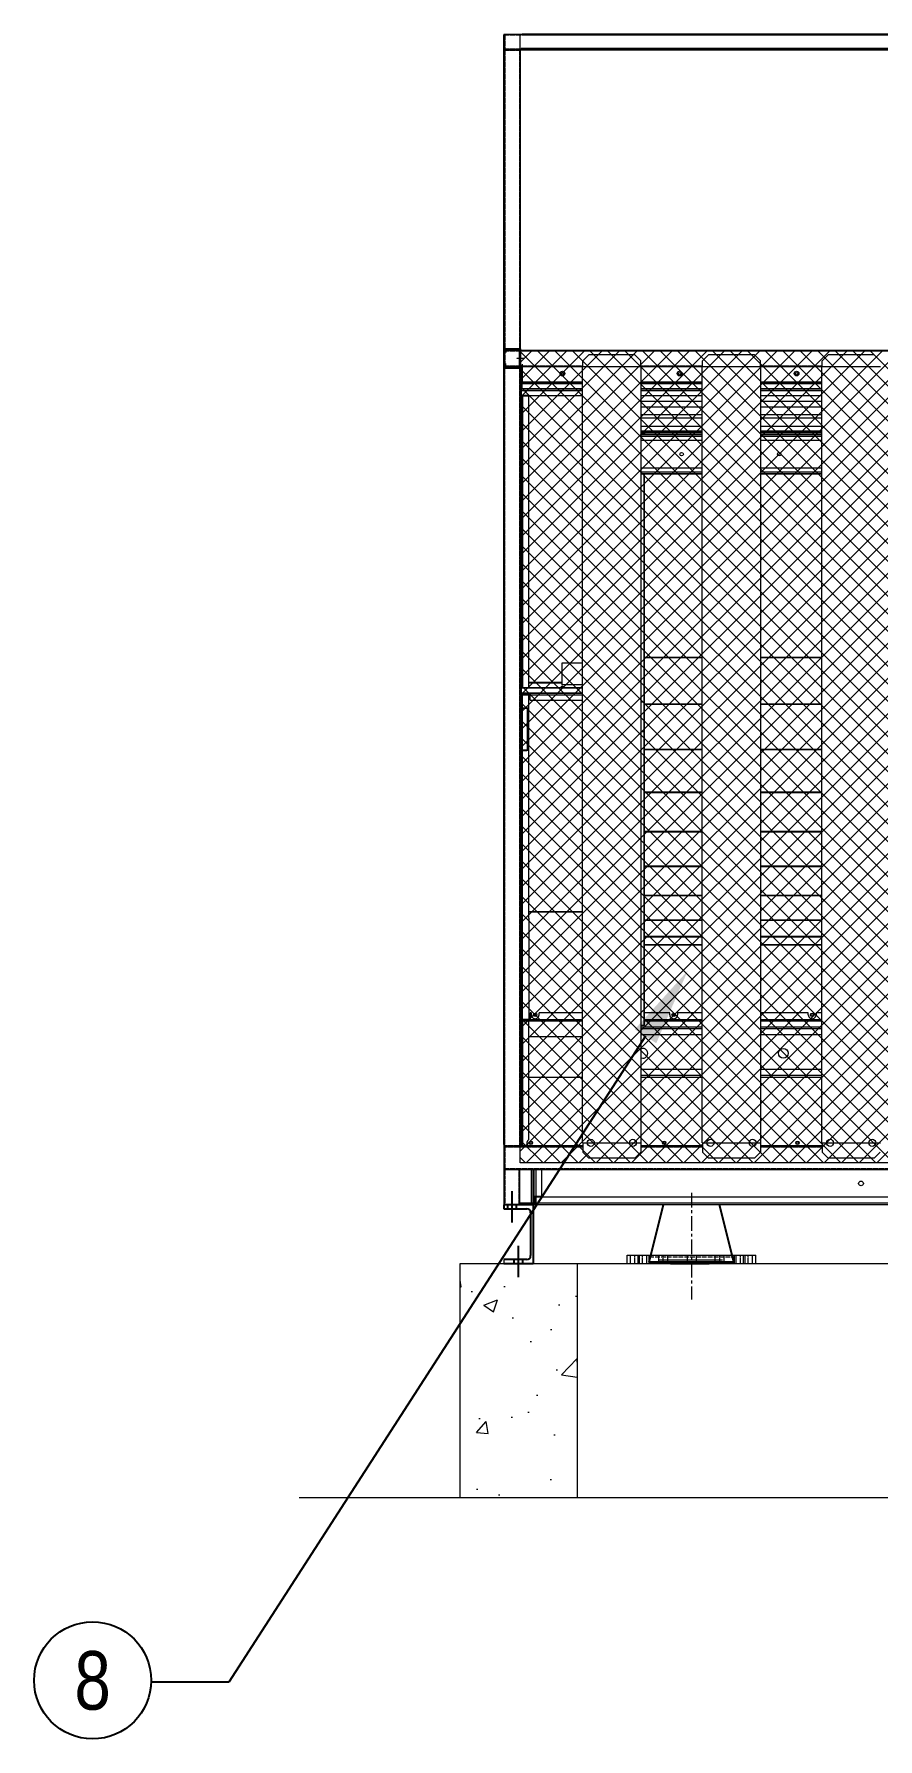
# Model space of a CAD drawing. Header units: millimetres. Extents: x -662982 to 31426, y -140792 to 22681.
# Drawn here: x 20061 to 22223, y 8121 to 12489 of the extents above; entities that cross this region are included whole.
import ezdxf
from ezdxf import colors
from ezdxf.entities.mleader import LeaderData, LeaderLine
from ezdxf.enums import TextEntityAlignment as Align
from ezdxf.math import Vec2, Vec3

# ---------------------------------------------------------------- set-up
doc = ezdxf.new("R2010")
doc.units = ezdxf.units.MM
for name, pattern in [('CENTER', [2, 1.25, -0.25, 0.25, -0.25]), ('CENTERX2', [4, 2.5, -0.5, 0.5, -0.5]), ('DASHDOT', [18.5, 12, -3, 0.5, -3]), ('DASHED', [15, 12, -3]), ('HIDDEN', [0.375, 0.25, -0.125]), ('HIDDENX2', [0.75, 0.5, -0.25])]:
    doc.linetypes.add(name, pattern=pattern)
for name, color, linetype in [('center', 1, 'CENTER'), ('HIDD', 2, 'HIDDENX2'), ('냉각탑_dim', 1, 'Continuous'), ('냉각탑_text', 3, 'Continuous'), ('냉각탑_기초', 23, 'Continuous')]:
    doc.layers.add(name, color=color, linetype=linetype)
doc.styles.get("Standard").update_dxf_attribs({"font": 'arial.ttf'})

# ---------------------------------------------------------------- blocks, each defined once
blk = doc.blocks.new('435')
for p, q in [((-131382, 21088.8), (-131342, 21088.8)), ((-131382, 21088.8), (-131382, 21078.8)), ((-131380, 21078.8), (-131382, 21078.8)), ((-131380, 21086.8), (-131344, 21086.8)), ((-131380, 21086.8), (-131380, 21078.8)), ((-131344, 21086.8), (-131344, 21040.8)), ((-131342, 21088.8), (-131342, 21038.8)), ((-131342, 21088.8), (-131342, 21038.8)), ((-131382, 21038.8), (-131382, 21050.8)), ((-131382, 21050.8), (-131380, 21050.8)), ((-131342, 21038.8), (-131382, 21038.8)), ((-131380, 21040.8), (-131380, 21050.8)), ((-131344, 21040.8), (-131380, 21040.8))]:
    blk.add_line(p, q)
blk = doc.blocks.new('2')
at = {"lineweight": 5}
h = blk.add_hatch(dxfattribs=at)
h.set_pattern_fill('ANSI37', scale=10)
h.set_pattern_definition([(45, (-922413.774, -368293.01), (-22.4506403, 22.4506403), []), (135, (-922413.774, -368293.01), (-22.4506403, -22.4506403), [])])
h.paths.add_polyline_path([(21307.1, 11677.1), (21307.1, 9597.1), (23923.1, 9597.1), (23923.1, 11677.1)])
at = {"color": 7, "lineweight": 20}
for p, q in [((21265.1, 9644.2), (21265.1, 12486)), ((21307.1, 9644.2), (21307.1, 12486)), ((23921.1, 12452.2), (21309.1, 12452.2)), ((23918, 12489.1), (21312.2, 12489.1)), ((23918, 12486), (21312.2, 12486)), ((23921.1, 12449.1), (21309.1, 12449.1)), ((21466.7, 11579.7), (21309.1, 11579.7)), ((21466.7, 11594.2), (21310.7, 11594.2)), ((21466.7, 11593.1), (21310.7, 11593.1)), ((21310.7, 11580.9), (21466.7, 11580.9)), ((21310.7, 11580), (21466.7, 11580)), ((21312.2, 11598.2), (21466.7, 11598.2)), ((21312.2, 11595.1), (21466.7, 11595.1)), ((21616.7, 11598.2), (21773.3, 11598.2)), ((21616.7, 11595.1), (21773.3, 11595.1)), ((21773.3, 11594.2), (21616.7, 11594.2)), ((21773.3, 11593.1), (21616.7, 11593.1)), ((21616.7, 11580.9), (21773.3, 11580.9)), ((21616.7, 11580), (21773.3, 11580)), ((21773.3, 11579.7), (21616.7, 11579.7)), ((21923.3, 11598.2), (22079.9, 11598.2)), ((21923.3, 11595.1), (22079.9, 11595.1)), ((22079.9, 11594.2), (21923.3, 11594.2)), ((22079.9, 11593.1), (21923.3, 11593.1)), ((21923.3, 11580.9), (22079.9, 11580.9)), ((21923.3, 11580), (22079.9, 11580)), ((22079.9, 11579.7), (21923.3, 11579.7)), ((21466.7, 11574.7), (21309.1, 11574.7)), ((21309.1, 11562.9), (21466.7, 11562.9)), ((21773.3, 11574.7), (21616.7, 11574.7)), ((21616.7, 11562.9), (21773.3, 11562.9)), ((22079.9, 11574.7), (21923.3, 11574.7)), ((21923.3, 11562.9), (22079.9, 11562.9)), ((21616.7, 11462.7), (21773.3, 11462.7)), ((21616.7, 11459.2), (21773.3, 11459.2)), ((21923.3, 11462.7), (22079.9, 11462.7)), ((21923.3, 11459.2), (22079.9, 11459.2)), ((21773.3, 11366.2), (21616.7, 11366.2)), ((21773.3, 11362.7), (21616.7, 11362.7)), ((21773.3, 11361.5), (21616.7, 11361.5)), ((21624.8, 9949.2), (21624.8, 11362.7)), ((21625.3, 9949.2), (21625.3, 11362.7)), ((22079.9, 11366.2), (21923.3, 11366.2)), ((22079.9, 11362.7), (21923.3, 11362.7)), ((22079.9, 11361.5), (21923.3, 11361.5)), ((21616.7, 9945.7), (21773.3, 9945.7)), ((21616.7, 9941), (21773.3, 9941)), ((21616.7, 9925.7), (21773.3, 9925.7)), ((21923.3, 9945.7), (22079.9, 9945.7)), ((21923.3, 9941), (22079.9, 9941)), ((21923.3, 9925.7), (22079.9, 9925.7)), ((21773.3, 9835.7), (21616.7, 9835.7)), ((22079.9, 9835.7), (21923.3, 9835.7)), ((21773.3, 9820.4), (21616.7, 9820.4)), ((21773.3, 9815.7), (21616.7, 9815.7)), ((22079.9, 9820.4), (21923.3, 9820.4)), ((22079.9, 9815.7), (21923.3, 9815.7)), ((21467.7, 9639.1), (21346.8, 9639.1)), ((21774.3, 9639.1), (21615.7, 9639.1)), ((22080.9, 9639.1), (21922.3, 9639.1)), ((23883.4, 9509.1), (21346.8, 9509.1)), ((23883.4, 9493.8), (21346.8, 9493.8)), ((23883.4, 9489.1), (21346.8, 9489.1))]:
    blk.add_line(p, q, dxfattribs=at)
at = {"lineweight": 20}
for p, q in [((21307.1, 9639.1), (21307.1, 12449.1)), ((21307.1, 11677.1), (23923.1, 11677.1)), ((21307.1, 9597.1), (21307.1, 11677.1)), ((21467.7, 11652.1), (21482.7, 11667.1)), ((21600.7, 11667.1), (21482.7, 11667.1)), ((21615.7, 11652.1), (21600.7, 11667.1)), ((21774.3, 11652.1), (21789.3, 11667.1)), ((21907.3, 11667.1), (21789.3, 11667.1)), ((21922.3, 11652.1), (21907.3, 11667.1)), ((22080.9, 11652.1), (22095.9, 11667.1)), ((22213.9, 11667.1), (22095.9, 11667.1)), ((22228.9, 11652.1), (22213.9, 11667.1)), ((21466.7, 9648.1), (21466.7, 11637.1)), ((21467.7, 11637.1), (21467.7, 11652.1)), ((21615.7, 11637.1), (21615.7, 11652.1)), ((21616.7, 9648.1), (21616.7, 11637.1)), ((21773.3, 9648.1), (21773.3, 11637.1)), ((21774.3, 11637.1), (21774.3, 11652.1)), ((21922.3, 11637.1), (21922.3, 11652.1)), ((21923.3, 9648.1), (21923.3, 11637.1)), ((22079.9, 9648.1), (22079.9, 11637.1)), ((22080.9, 11637.1), (22080.9, 11652.1)), ((21466.7, 9648.1), (21616.7, 9648.1)), ((21467.7, 9648.1), (21467.7, 9624.1)), ((21467.7, 9624.1), (21482.7, 9609.1)), ((21615.7, 9624.1), (21600.7, 9609.1)), ((21615.7, 9648.1), (21615.7, 9624.1)), ((21773.3, 9648.1), (21923.3, 9648.1)), ((21774.3, 9648.1), (21774.3, 9624.1)), ((21774.3, 9624.1), (21789.3, 9609.1)), ((21922.3, 9624.1), (21907.3, 9609.1)), ((21922.3, 9648.1), (21922.3, 9624.1)), ((22079.9, 9648.1), (22229.9, 9648.1)), ((22080.9, 9648.1), (22080.9, 9624.1)), ((22080.9, 9624.1), (22095.9, 9609.1)), ((22228.9, 9624.1), (22213.9, 9609.1)), ((23923.1, 9597.1), (21307.1, 9597.1)), ((21600.7, 9609.1), (21482.7, 9609.1)), ((21907.3, 9609.1), (21789.3, 9609.1)), ((22213.9, 9609.1), (22095.9, 9609.1))]:
    blk.add_line(p, q, dxfattribs=at)
at = {"color": 7, "lineweight": 20, "ltscale": 0.000888889}
for p, q in [((21309.1, 11640.2), (21309.1, 11638.6)), ((21309.1, 11637.1), (21310.7, 11637.1)), ((21309.1, 11598.2), (21310.7, 11598.2)), ((21309.1, 11598.2), (21310.7, 11598.2)), ((21309.1, 11579.8), (21310.7, 11579.8)), ((21308.7, 10801.5), (21307.1, 10801.5)), ((21308.7, 10614.7), (21307.1, 10614.7)), ((21312.2, 9962.6), (21312.2, 9961)), ((21312.1, 9640.7), (21312.1, 9639.1))]:
    blk.add_line(p, q, dxfattribs=at)
at = {"color": 7, "lineweight": 20, "ltscale": 0.001703}
blk.add_line((21309.1, 11640.2), (21312.2, 11640.2), dxfattribs=at)
at = {"color": 7, "lineweight": 20, "ltscale": 0.000253866}
blk.add_line((21309.1, 11638.2), (21309.1, 11638.6), dxfattribs=at)
at = {"color": 7, "lineweight": 20, "ltscale": 0.000215038}
blk.add_line((21309.1, 11638.6), (21309.5, 11638.6), dxfattribs=at)
at = {"color": 7, "lineweight": 20, "ltscale": 0.000100412}
blk.add_line((21309.1, 11638.2), (21309.3, 11638.2), dxfattribs=at)
at = {"color": 7, "lineweight": 20, "ltscale": 0.000558111}
blk.add_line((21309.1, 11638.2), (21309.1, 11637.2), dxfattribs=at)
at = {"color": 7, "lineweight": 20, "ltscale": 0.021611}
for p, q in [((21309.1, 11637.1), (21309.1, 11598.2)), ((21310.7, 11598.2), (21310.7, 11637.1))]:
    blk.add_line(p, q, dxfattribs=at)
at = {"color": 7, "lineweight": 20, "ltscale": 0.000833333}
for p, q in [((21310.7, 11637.1), (21312.2, 11637.1)), ((21312.2, 11598.2), (21310.7, 11598.2)), ((21624.8, 11464.7), (21624.8, 11463.2)), ((21625.3, 11464.7), (21625.3, 11463.2)), ((21312.2, 9964.1), (21312.2, 9962.6)), ((21312.6, 9492.6), (21311.1, 9492.6)), ((21335.4, 9493.8), (21336.9, 9493.8)), ((21346.8, 9493.8), (21345.3, 9493.8))]:
    blk.add_line(p, q, dxfattribs=at)
at = {"color": 7, "lineweight": 20, "ltscale": 0.000598884}
blk.add_line((21311.1, 11638.2), (21312.2, 11638.2), dxfattribs=at)
at = {"color": 7, "lineweight": 20, "ltscale": 0.025}
blk.add_line((21312.2, 11643.2), (21312.2, 11598.2), dxfattribs=at)
at = {"color": 7, "lineweight": 20, "ltscale": 1.32337e-05}
blk.add_line((21312.2, 11638.6), (21312.2, 11638.6), dxfattribs=at)
at = {"color": 0, "lineweight": 20}
for p, q in [((21466.7, 11637.1), (21616.7, 11637.1)), ((21773.3, 11637.1), (21923.3, 11637.1)), ((22079.9, 11637.1), (22229.9, 11637.1)), ((21773.3, 11547.8), (21616.7, 11547.8)), ((21616.7, 11533.7), (21773.3, 11533.7)), ((22079.9, 11547.8), (21923.3, 11547.8)), ((21923.3, 11533.7), (22079.9, 11533.7)), ((21616.7, 11514.5), (21773.3, 11514.5)), ((21773.3, 11504.9), (21616.7, 11504.9)), ((21923.3, 11514.5), (22079.9, 11514.5)), ((22079.9, 11504.9), (21923.3, 11504.9)), ((21265.1, 9489.1), (21340.1, 9489.1))]:
    blk.add_line(p, q, dxfattribs=at)
at = {"color": 7, "lineweight": 20, "ltscale": 0.010219}
for p, q in [((21309.1, 11579.8), (21309.1, 11598.2)), ((21310.7, 11579.8), (21310.7, 11598.2))]:
    blk.add_line(p, q, dxfattribs=at)
at = {"color": 7, "lineweight": 20, "ltscale": 8.17598e-05}
blk.add_line((21309.1, 11579.7), (21309.1, 11579.8), dxfattribs=at)
at = {"color": 7, "lineweight": 20, "ltscale": 0.00275}
blk.add_line((21309.1, 11579.7), (21309.1, 11574.7), dxfattribs=at)
at = {"color": 7, "lineweight": 20, "ltscale": 0.002255}
blk.add_line((21310.7, 11594.2), (21310.7, 11598.2), dxfattribs=at)
at = {"color": 7, "lineweight": 20, "ltscale": 0.000618098}
blk.add_line((21310.7, 11593.1), (21310.7, 11594.2), dxfattribs=at)
at = {"color": 7, "lineweight": 20, "ltscale": 0.006747}
blk.add_line((21310.7, 11593.1), (21310.7, 11580.9), dxfattribs=at)
at = {"color": 7, "lineweight": 20, "ltscale": 0.000524657}
blk.add_line((21310.7, 11580), (21310.7, 11580.9), dxfattribs=at)
at = {"color": 7, "lineweight": 20, "ltscale": 0.001722}
for p, q in [((21312.2, 11595.1), (21312.2, 11598.2)), ((21309.1, 9964.1), (21312.2, 9964.1)), ((21332.2, 9961), (21332.2, 9964.1))]:
    blk.add_line(p, q, dxfattribs=at)
at = {"color": 7, "lineweight": 20, "ltscale": 0.00658}
for p, q in [((21309.1, 11574.7), (21309.1, 11562.9)), ((21309.1, 10812.8), (21309.1, 10801))]:
    blk.add_line(p, q, dxfattribs=at)
at = {"color": 7, "lineweight": 20, "ltscale": 0.414571}
blk.add_line((21309.1, 11562.9), (21309.1, 10816.7), dxfattribs=at)
at = {"color": 7, "lineweight": 20, "ltscale": 2.39452e-05}
blk.add_line((21312.6, 11562.9), (21312.6, 11562.9), dxfattribs=at)
at = {"color": 7, "lineweight": 20, "ltscale": 0.009167}
for p, q in [((21329.1, 11562.9), (21312.6, 11562.9)), ((21329.1, 11561.5), (21312.6, 11561.5)), ((21312.6, 10814.2), (21329.1, 10814.2))]:
    blk.add_line(p, q, dxfattribs=at)
at = {"color": 7, "lineweight": 20, "ltscale": 0.415127}
for p, q in [((21312.6, 11561.5), (21312.6, 10814.2)), ((21329.1, 10814.2), (21329.1, 11561.5))]:
    blk.add_line(p, q, dxfattribs=at)
at = {"color": 7, "lineweight": 20, "ltscale": 0.000773611}
for p, q in [((21329.1, 11561.5), (21329.1, 11562.9)), ((21309.1, 10812.8), (21309.1, 10814.2))]:
    blk.add_line(p, q, dxfattribs=at)
at = {"color": 7, "lineweight": 20, "ltscale": 0.434111}
for p, q in [((21616.7, 11484.3), (21773.3, 11484.3)), ((21616.7, 11472.4), (21773.3, 11472.4)), ((21616.7, 11470.9), (21773.3, 11470.9)), ((21616.7, 11469.3), (21773.3, 11469.3)), ((21923.3, 11484.3), (22079.9, 11484.3)), ((21923.3, 11472.4), (22079.9, 11472.4)), ((21923.3, 11470.9), (22079.9, 11470.9)), ((21923.3, 11469.3), (22079.9, 11469.3))]:
    blk.add_line(p, q, dxfattribs=at)
at = {"color": 7, "lineweight": 20, "ltscale": 0.435222}
for p, q in [((21773.3, 11469.3), (21616.7, 11469.3)), ((21773.3, 11467.7), (21616.7, 11467.7)), ((22079.9, 11469.3), (21923.3, 11469.3)), ((22079.9, 11467.7), (21923.3, 11467.7))]:
    blk.add_line(p, q, dxfattribs=at)
at = {"color": 7, "lineweight": 20, "ltscale": 0.026889}
blk.add_line((21616.7, 11467.7), (21617.8, 11467.7), dxfattribs=at)
at = {"color": 7, "lineweight": 20, "ltscale": 0.432889}
for p, q in [((21616.7, 11467.7), (21773.3, 11467.7)), ((21923.3, 11467.7), (22079.9, 11467.7))]:
    blk.add_line(p, q, dxfattribs=at)
at = {"color": 7, "lineweight": 20, "ltscale": 0.032222}
for p, q in [((21616.7, 11466.7), (21625.3, 11466.7)), ((21616.7, 11466.7), (21624.8, 11466.7)), ((21616.7, 11464.7), (21625.3, 11464.7)), ((21616.7, 11464.7), (21624.8, 11464.7)), ((21616.7, 11463.2), (21625.3, 11463.2)), ((21616.7, 11463.2), (21624.8, 11463.2)), ((21616.7, 9949.2), (21625.3, 9949.2)), ((21616.7, 9949.2), (21624.8, 9949.2))]:
    blk.add_line(p, q, dxfattribs=at)
at = {"color": 7, "lineweight": 20, "ltscale": 0.460044}
for p, q in [((21773.3, 11447.7), (21616.7, 11447.7)), ((22079.9, 11447.7), (21923.3, 11447.7)), ((21616.7, 11377.7), (21773.3, 11377.7)), ((21923.3, 11377.7), (22079.9, 11377.7))]:
    blk.add_line(p, q, dxfattribs=at)
at = {"color": 7, "lineweight": 20, "ltscale": 0.000555547}
blk.add_line((21617.8, 11467.7), (21617.8, 11466.7), dxfattribs=at)
at = {"color": 7, "lineweight": 20, "ltscale": 0.001111}
for p, q in [((21624.8, 11464.7), (21624.8, 11466.7)), ((21625.3, 11464.7), (21625.3, 11466.7)), ((21307.1, 11359.2), (21309.1, 11359.2)), ((21307.1, 10420), (21309.1, 10420)), ((21307.1, 10320), (21309.1, 10320)), ((21307.1, 9812.6), (21309.1, 9812.6)), ((21309.1, 9492.6), (21311.1, 9492.6)), ((21342.1, 9509.1), (21340.1, 9509.1)), ((21346.8, 9511.1), (21346.8, 9509.1))]:
    blk.add_line(p, q, dxfattribs=at)
at = {"color": 7, "lineweight": 20, "ltscale": 0.000277763}
for p, q in [((21624.8, 11462.7), (21624.8, 11463.2)), ((21625.3, 11462.7), (21625.3, 11463.2))]:
    blk.add_line(p, q, dxfattribs=at)
at = {"color": 7, "lineweight": 20, "ltscale": 0.373111}
for p, q in [((21773.3, 11466.2), (21625.3, 11466.2)), ((22079.9, 11466.2), (21923.3, 11466.2)), ((21773.3, 10891.6), (21625.3, 10891.6)), ((21625.3, 10891.5), (21773.3, 10891.5)), ((21625.3, 10891.4), (21773.3, 10891.4)), ((21773.3, 10891.3), (21625.3, 10891.3)), ((22079.9, 10891.6), (21923.3, 10891.6)), ((21923.3, 10891.5), (22079.9, 10891.5)), ((21923.3, 10891.4), (22079.9, 10891.4)), ((22079.9, 10891.3), (21923.3, 10891.3)), ((21773.3, 10772.2), (21625.3, 10772.2)), ((21625.3, 10772.1), (21773.3, 10772.1)), ((21625.3, 10771.9), (21773.3, 10771.9)), ((21773.3, 10771.8), (21625.3, 10771.8)), ((22079.9, 10772.2), (21923.3, 10772.2)), ((21923.3, 10772.1), (22079.9, 10772.1)), ((21923.3, 10771.9), (22079.9, 10771.9)), ((22079.9, 10771.8), (21923.3, 10771.8)), ((21773.3, 10656.1), (21625.3, 10656.1)), ((21625.3, 10656), (21773.3, 10656)), ((21625.3, 10655.7), (21773.3, 10655.7)), ((21773.3, 10655.6), (21625.3, 10655.6)), ((22079.9, 10656.1), (21923.3, 10656.1)), ((21923.3, 10656), (22079.9, 10656)), ((21923.3, 10655.7), (22079.9, 10655.7)), ((22079.9, 10655.6), (21923.3, 10655.6)), ((21773.3, 10546.3), (21625.3, 10546.3)), ((21625.3, 10546.2), (21773.3, 10546.2)), ((21625.3, 10546), (21773.3, 10546)), ((21773.3, 10545.9), (21625.3, 10545.9)), ((22079.9, 10546.3), (21923.3, 10546.3)), ((21923.3, 10546.2), (22079.9, 10546.2)), ((21923.3, 10546), (22079.9, 10546)), ((22079.9, 10545.9), (21923.3, 10545.9)), ((21773.3, 10445.6), (21625.3, 10445.6)), ((21625.3, 10445.5), (21773.3, 10445.5)), ((21625.3, 10445.3), (21773.3, 10445.3)), ((21773.3, 10445.2), (21625.3, 10445.2)), ((22079.9, 10445.6), (21923.3, 10445.6)), ((21923.3, 10445.5), (22079.9, 10445.5)), ((21923.3, 10445.3), (22079.9, 10445.3)), ((22079.9, 10445.2), (21923.3, 10445.2)), ((21773.3, 10356.7), (21625.3, 10356.7)), ((21625.3, 10356.6), (21773.3, 10356.6)), ((21625.3, 10356.5), (21773.3, 10356.5)), ((21773.3, 10356.4), (21625.3, 10356.4)), ((22079.9, 10356.7), (21923.3, 10356.7)), ((21923.3, 10356.6), (22079.9, 10356.6)), ((21923.3, 10356.5), (22079.9, 10356.5)), ((22079.9, 10356.4), (21923.3, 10356.4)), ((21773.3, 10281.9), (21625.3, 10281.9)), ((21625.3, 10281.8), (21773.3, 10281.8)), ((21625.3, 10281.6), (21773.3, 10281.6)), ((21773.3, 10281.6), (21625.3, 10281.6)), ((22079.9, 10281.9), (21923.3, 10281.9)), ((21923.3, 10281.8), (22079.9, 10281.8)), ((21923.3, 10281.6), (22079.9, 10281.6)), ((22079.9, 10281.6), (21923.3, 10281.6)), ((21625.3, 10218.8), (21773.3, 10218.8)), ((21773.3, 10218.8), (21625.3, 10218.8)), ((21625.3, 10218.7), (21773.3, 10218.7)), ((21773.3, 10218.6), (21625.3, 10218.6)), ((21923.3, 10218.8), (22079.9, 10218.8)), ((22079.9, 10218.8), (21923.3, 10218.8)), ((21923.3, 10218.7), (22079.9, 10218.7)), ((22079.9, 10218.6), (21923.3, 10218.6)), ((21625.3, 10176.4), (21773.3, 10176.4)), ((21773.3, 10176.4), (21625.3, 10176.4)), ((21625.3, 10176.3), (21773.3, 10176.3)), ((21773.3, 10176.3), (21625.3, 10176.3)), ((21625.3, 10155.8), (21773.3, 10155.8)), ((21625.3, 10155.8), (21773.3, 10155.8)), ((21773.3, 10155.8), (21625.3, 10155.8)), ((21923.3, 10176.4), (22079.9, 10176.4)), ((22079.9, 10176.4), (21923.3, 10176.4)), ((21923.3, 10176.3), (22079.9, 10176.3)), ((22079.9, 10176.3), (21923.3, 10176.3)), ((21923.3, 10155.8), (22079.9, 10155.8)), ((21923.3, 10155.8), (22079.9, 10155.8)), ((22079.9, 10155.8), (21923.3, 10155.8)), ((21625.3, 9964.1), (21773.3, 9964.1)), ((21625.3, 9961), (21773.3, 9961)), ((21923.3, 9964.1), (22079.9, 9964.1)), ((21923.3, 9961), (22079.9, 9961))]:
    blk.add_line(p, q, dxfattribs=at)
at = {"color": 7, "lineweight": 20, "ltscale": 0.028685}
blk.add_line((21413.5, 10876.8), (21413.5, 10825.1), dxfattribs=at)
at = {"color": 7, "lineweight": 20, "ltscale": 0.044778}
for p, q in [((21466.7, 10876.8), (21413.5, 10876.8)), ((21466.7, 10821.8), (21413.5, 10821.8))]:
    blk.add_line(p, q, dxfattribs=at)
at = {"color": 7, "lineweight": 20, "ltscale": 0.0205}
for p, q in [((21308.7, 10764.6), (21308.7, 10801.5)), ((21308.7, 10651.6), (21308.7, 10614.7))]:
    blk.add_line(p, q, dxfattribs=at)
at = {"color": 7, "lineweight": 20, "ltscale": 0.001378}
blk.add_line((21309.1, 10814.2), (21309.1, 10816.7), dxfattribs=at)
at = {"color": 7, "lineweight": 20, "ltscale": 0.101388}
for p, q in [((21466.7, 10814.2), (21309.1, 10814.2)), ((21466.7, 10812.8), (21309.1, 10812.8)), ((21309.1, 10801), (21466.7, 10801)), ((21309.1, 10799.9), (21466.7, 10799.9))]:
    blk.add_line(p, q, dxfattribs=at)
at = {"color": 7, "lineweight": 20, "ltscale": 0.000590625}
blk.add_line((21309.1, 10799.9), (21309.1, 10801), dxfattribs=at)
at = {"color": 7, "lineweight": 20, "ltscale": 0.00164}
for p, q in [((21309.1, 10799.9), (21309.1, 10796.9)), ((21310.7, 10799.9), (21310.7, 10796.9))]:
    blk.add_line(p, q, dxfattribs=at)
at = {"color": 7, "lineweight": 20, "ltscale": 0.01856}
blk.add_line((21309.1, 10796.9), (21309.1, 10763.5), dxfattribs=at)
at = {"color": 7, "lineweight": 20, "ltscale": 0.000154576}
blk.add_line((21311.1, 10814.2), (21311.1, 10814.5), dxfattribs=at)
at = {"color": 7, "lineweight": 20, "ltscale": 0.000403556}
blk.add_line((21312.2, 10799.9), (21312.2, 10799.2), dxfattribs=at)
at = {"color": 7, "lineweight": 20, "ltscale": 0.011111}
for p, q in [((21332.2, 10799.2), (21312.2, 10799.2)), ((21312.2, 10798), (21332.2, 10798)), ((21312.2, 9964.1), (21332.2, 9964.1)), ((21332.2, 9962.6), (21312.2, 9962.6)), ((21312.2, 9961), (21332.2, 9961))]:
    blk.add_line(p, q, dxfattribs=at)
at = {"color": 7, "lineweight": 20, "ltscale": 0.000638044}
blk.add_line((21312.2, 10798), (21312.2, 10799.2), dxfattribs=at)
at = {"color": 7, "lineweight": 20, "ltscale": 0.001178}
blk.add_line((21312.2, 10798), (21312.2, 10795.9), dxfattribs=at)
at = {"color": 7, "lineweight": 20, "ltscale": 0.009389}
for p, q in [((21329.1, 10795.9), (21312.2, 10795.9)), ((21329.1, 10794.8), (21312.2, 10794.8)), ((21329.1, 9964.1), (21312.2, 9964.1)), ((21332.2, 9981), (21332.2, 9964.1))]:
    blk.add_line(p, q, dxfattribs=at)
at = {"color": 7, "lineweight": 20, "ltscale": 0.017627}
blk.add_line((21312.2, 10794.8), (21312.2, 10763.1), dxfattribs=at)
at = {"color": 7, "lineweight": 20, "ltscale": 0.046889}
for p, q in [((21329.1, 10828.8), (21413.5, 10828.8)), ((21329.1, 10826.7), (21413.5, 10826.7))]:
    blk.add_line(p, q, dxfattribs=at)
at = {"color": 7, "lineweight": 20, "ltscale": 0.000618889}
blk.add_line((21329.1, 10795.9), (21329.1, 10794.8), dxfattribs=at)
at = {"color": 7, "lineweight": 20, "ltscale": 0.317284}
blk.add_line((21329.1, 10223.7), (21329.1, 10794.8), dxfattribs=at)
at = {"color": 7, "lineweight": 20, "ltscale": 0.088555}
for p, q in [((21466.7, 10799.2), (21332.2, 10799.2)), ((21466.7, 10794.8), (21332.2, 10794.8)), ((21332.2, 10782.7), (21466.7, 10782.7))]:
    blk.add_line(p, q, dxfattribs=at)
at = {"color": 7, "lineweight": 20, "ltscale": 0.002435}
blk.add_line((21332.2, 10799.2), (21332.2, 10794.8), dxfattribs=at)
at = {"color": 7, "lineweight": 20, "ltscale": 0.006739}
blk.add_line((21332.2, 10782.7), (21332.2, 10794.8), dxfattribs=at)
at = {"color": 7, "lineweight": 20, "ltscale": 0.00187}
blk.add_line((21413.5, 10825.1), (21413.5, 10821.8), dxfattribs=at)
at = {"color": 7, "lineweight": 20, "ltscale": 0.059557}
blk.add_line((21309.1, 10761.7), (21309.1, 10654.5), dxfattribs=at)
at = {"color": 7, "lineweight": 20, "ltscale": 0.007667}
for p, q in [((21310.2, 10763.1), (21324, 10763.1)), ((21310.2, 10761.5), (21324, 10761.5)), ((21310.2, 10654.7), (21324, 10654.7)), ((21310.2, 10653.1), (21324, 10653.1))]:
    blk.add_line(p, q, dxfattribs=at)
at = {"color": 7, "lineweight": 20, "ltscale": 0.059333}
blk.add_line((21312.2, 10761.5), (21312.2, 10654.7), dxfattribs=at)
at = {"color": 7, "lineweight": 20, "ltscale": 0.057667}
for p, q in [((21325.5, 10656.2), (21325.5, 10760)), ((21327.1, 10656.2), (21327.1, 10760))]:
    blk.add_line(p, q, dxfattribs=at)
at = {"color": 7, "lineweight": 20, "ltscale": 0.033333}
for p, q in [((21624.8, 10777.2), (21616.7, 10777.2)), ((21616.7, 10702.2), (21624.8, 10702.2))]:
    blk.add_line(p, q, dxfattribs=at)
at = {"color": 7, "lineweight": 20, "ltscale": 0.041667}
blk.add_line((21624.8, 10777.2), (21624.8, 10702.2), dxfattribs=at)
at = {"color": 7, "lineweight": 20, "ltscale": 0.129183}
blk.add_line((21309.1, 10652.6), (21309.1, 10420), dxfattribs=at)
at = {"color": 7, "lineweight": 20, "ltscale": 0.238546}
blk.add_line((21312.2, 10653.1), (21312.2, 10223.7), dxfattribs=at)
at = {"color": 7, "lineweight": 20, "ltscale": 0.055556}
blk.add_line((21309.1, 10320), (21309.1, 10420), dxfattribs=at)
at = {"color": 7, "lineweight": 20, "ltscale": 0.052341}
blk.add_line((21309.1, 10320), (21309.1, 10225.8), dxfattribs=at)
at = {"color": 7, "lineweight": 20, "ltscale": 0.001029}
blk.add_line((21309.1, 10225.8), (21309.1, 10224), dxfattribs=at)
at = {"color": 7, "lineweight": 20, "ltscale": 0.144377}
for p, q in [((21309.1, 10224), (21309.1, 9964.1)), ((21312.2, 10224), (21312.2, 9964.1)), ((21329.1, 10224), (21329.1, 9964.1))]:
    blk.add_line(p, q, dxfattribs=at)
at = {"color": 7, "lineweight": 20, "ltscale": 0.000839807}
blk.add_line((21309.1, 10224), (21310.6, 10224), dxfattribs=at)
at = {"color": 7, "lineweight": 20, "ltscale": 0.092055}
for p, q in [((21329.1, 10240.6), (21466.7, 10240.6)), ((21329.1, 10239.6), (21466.7, 10239.6))]:
    blk.add_line(p, q, dxfattribs=at)
at = {"color": 7, "lineweight": 20, "ltscale": 0.180579}
blk.add_line((21309.1, 9964.1), (21309.1, 9639.1), dxfattribs=at)
at = {"color": 7, "lineweight": 20, "ltscale": 0.177968}
blk.add_line((21312.6, 9961), (21312.6, 9640.7), dxfattribs=at)
at = {"color": 7, "lineweight": 20, "ltscale": 0.169047}
blk.add_line((21329.1, 9656.7), (21329.1, 9961), dxfattribs=at)
at = {"color": 7, "lineweight": 20, "ltscale": 0.001611}
blk.add_line((21335.1, 9981), (21332.2, 9981), dxfattribs=at)
at = {"color": 7, "lineweight": 20, "ltscale": 0.090333}
for p, q in [((21332.2, 9964.1), (21466.7, 9964.1)), ((21332.2, 9961), (21466.7, 9961))]:
    blk.add_line(p, q, dxfattribs=at)
at = {"color": 7, "lineweight": 20, "ltscale": 0.002747}
for p, q in [((21335.1, 9981), (21335.1, 9976.1)), ((21355.1, 9976.1), (21355.1, 9981)), ((21690.1, 9976.1), (21690.1, 9981)), ((21710.1, 9981), (21710.1, 9976.1)), ((22045.1, 9976.1), (22045.1, 9981)), ((22065.1, 9981), (22065.1, 9976.1))]:
    blk.add_line(p, q, dxfattribs=at)
at = {"color": 7, "lineweight": 20, "ltscale": 0.077611}
blk.add_line((21466.7, 9981), (21355.1, 9981), dxfattribs=at)
at = {"color": 7, "lineweight": 20, "ltscale": 0.036001}
blk.add_line((21690.1, 9981), (21625.3, 9981), dxfattribs=at)
at = {"color": 7, "lineweight": 20, "ltscale": 0.186111}
for p, q in [((21773.3, 9981), (21710.1, 9981)), ((22045.1, 9981), (21923.3, 9981))]:
    blk.add_line(p, q, dxfattribs=at)
at = {"color": 7, "lineweight": 20, "ltscale": 0.128777}
blk.add_line((22079.9, 9981), (22065.1, 9981), dxfattribs=at)
at = {"color": 7, "lineweight": 20, "ltscale": 0.090111}
blk.add_line((21329.1, 9920.9), (21466.7, 9920.9), dxfattribs=at)
at = {"color": 7, "lineweight": 20, "ltscale": 0.0919}
blk.add_line((21466.7, 9815.9), (21329.1, 9815.9), dxfattribs=at)
at = {"color": 7, "lineweight": 20, "ltscale": 0.001112}
for p, q in [((21307.1, 9778.1), (21309.1, 9778.1)), ((21307.1, 9768.1), (21309.1, 9768.1)), ((21307.1, 9699.1), (21309.1, 9699.1))]:
    blk.add_line(p, q, dxfattribs=at)
at = {"color": 7, "lineweight": 20, "ltscale": 0.036444}
for p, q in [((21269.8, 9639.1), (21335.4, 9639.1)), ((21269.8, 9489.1), (21335.4, 9489.1)), ((21269.8, 9489.1), (21335.4, 9489.1)), ((21335.4, 9493.8), (21305.1, 9493.8)), ((21305.1, 9493.8), (21335.4, 9493.8)), ((21305.1, 9492.3), (21335.4, 9492.3))]:
    blk.add_line(p, q, dxfattribs=at)
at = {"color": 7, "lineweight": 20, "ltscale": 0.481667}
for p, q in [((21467.7, 9640.7), (21312.1, 9640.7)), ((21467.7, 9639.1), (21312.1, 9639.1)), ((21774.3, 9640.7), (21615.7, 9640.7)), ((21774.3, 9639.1), (21615.7, 9639.1)), ((22080.9, 9640.7), (21922.3, 9640.7)), ((22080.9, 9639.1), (21922.3, 9639.1))]:
    blk.add_line(p, q, dxfattribs=at)
at = {"color": 7, "lineweight": 20, "ltscale": 0.078111}
for p, q in [((21335.4, 9493.8), (21335.4, 9579.1)), ((21340.1, 9493.8), (21340.1, 9579.1))]:
    blk.add_line(p, q, dxfattribs=at)
at = {"color": 7, "lineweight": 20, "ltscale": 0.0685}
blk.add_line((21342.1, 9579.1), (21342.1, 9511.1), dxfattribs=at)
at = {"color": 7, "lineweight": 20, "ltscale": 0.06}
for p, q in [((21346.8, 9579.1), (21346.8, 9511.1)), ((21362.1, 9511.1), (21362.1, 9579.1))]:
    blk.add_line(p, q, dxfattribs=at)
at = {"color": 1, "linetype": 'CENTERX2', "ltscale": 50}
for p, q in [((21286.1, 9444.1), (21286.1, 9524.1)), ((21302.6, 9304.1), (21302.6, 9384.1))]:
    blk.add_line(p, q, dxfattribs=at)
at = {"color": 7, "lineweight": 25, "ltscale": 0.008333}
blk.add_line((21265.1, 9489.1), (21265.1, 9479.1), dxfattribs=at)
at = {"color": 7, "lineweight": 25, "ltscale": 0.125}
for p, q in [((21340.1, 9489.1), (21265.1, 9489.1)), ((21265.1, 9339.1), (21340.1, 9339.1))]:
    blk.add_line(p, q, dxfattribs=at)
for p, q in [((21275.1, 9479.1), (21275.1, 9489.1)), ((21297.1, 9479.1), (21297.1, 9489.1)), ((21291.6, 9339.1), (21291.6, 9349.1)), ((21313.6, 9339.1), (21313.6, 9349.1))]:
    blk.add_line(p, q)
at = {"color": 7, "lineweight": 20, "ltscale": 0.001944}
blk.add_line((21305.1, 9492.6), (21307.1, 9492.6), dxfattribs=at)
at = {"color": 7, "lineweight": 20, "ltscale": 0.000667645}
for p, q in [((21307.1, 9493.8), (21307.1, 9492.6)), ((21311.1, 9492.6), (21311.1, 9493.8))]:
    blk.add_line(p, q, dxfattribs=at)
at = {"color": 7, "lineweight": 20, "ltscale": 0.00066667}
blk.add_line((21309.1, 9493.8), (21309.1, 9492.6), dxfattribs=at)
at = {"color": 7, "lineweight": 20, "ltscale": 0.000666669}
blk.add_line((21312.6, 9493.8), (21312.6, 9492.6), dxfattribs=at)
at = {"color": 7, "lineweight": 20, "ltscale": 0.013167}
blk.add_line((21336.3, 9492.6), (21312.6, 9492.6), dxfattribs=at)
at = {"color": 7, "lineweight": 20, "ltscale": 0.000166667}
blk.add_line((21312.6, 9492.6), (21312.6, 9492.3), dxfattribs=at)
at = {"color": 7, "lineweight": 20, "ltscale": 0.002611}
for p, q in [((21340.1, 9493.8), (21335.4, 9493.8)), ((21342.1, 9511.1), (21346.8, 9511.1)), ((21346.8, 9493.8), (21346.8, 9489.1))]:
    blk.add_line(p, q, dxfattribs=at)
at = {"color": 7, "lineweight": 20, "ltscale": 0.006332}
blk.add_line((21346.8, 9489.1), (21335.4, 9489.1), dxfattribs=at)
at = {"color": 7, "lineweight": 20, "ltscale": 0.003809}
blk.add_line((21346.8, 9492.6), (21340, 9492.6), dxfattribs=at)
at = {"ltscale": 25}
blk.add_line((21340.1, 9489.1), (21340.1, 9339.1), dxfattribs=at)
at = {"color": 7, "lineweight": 20, "ltscale": 0.009611}
for p, q in [((21342.1, 9511.1), (21342.1, 9493.8)), ((21345.3, 9493.8), (21345.3, 9511.1))]:
    blk.add_line(p, q, dxfattribs=at)
at = {"color": 7, "lineweight": 20, "ltscale": 0.001778}
blk.add_line((21342.1, 9493.8), (21345.3, 9493.8), dxfattribs=at)
at = {"color": 7, "lineweight": 20, "ltscale": 0.0085}
for p, q in [((21346.8, 9511.1), (21362.1, 9511.1)), ((21346.8, 9509.1), (21346.8, 9493.8))]:
    blk.add_line(p, q, dxfattribs=at)
at = {"color": 2}
for p, q in [((21637.6, 9343.6), (21674.1, 9489.1)), ((21853.9, 9343.6), (21817.4, 9489.1)), ((21637.6, 9343.6), (21853.9, 9343.6)), ((21692.2, 9338.6), (21790.6, 9338.6))]:
    blk.add_line(p, q, dxfattribs=at)
at = {"color": 7, "lineweight": 25, "ltscale": 0.05125}
for p, q in [((21265.1, 9479.1), (21323.6, 9479.1)), ((21323.6, 9349.1), (21265.1, 9349.1))]:
    blk.add_line(p, q, dxfattribs=at)
at = {"color": 7, "lineweight": 25, "ltscale": 0.091667}
blk.add_line((21333.6, 9469.1), (21333.6, 9359.1), dxfattribs=at)
at = {"color": 7, "lineweight": 15, "ltscale": 0.0625}
blk.add_line((21265.1, 9349.1), (21265.1, 9339.1), dxfattribs=at)
at = {"color": 7, "lineweight": 13, "ltscale": 0.1375}
for p, q in [((21580.8, 9338.6), (21580.8, 9360.6)), ((21910.8, 9338.6), (21910.8, 9360.6))]:
    blk.add_line(p, q, dxfattribs=at)
at = {"color": 7, "lineweight": 13}
for p, q in [((21580.8, 9360.6), (21910.8, 9360.6)), ((21580.8, 9338.6), (21910.8, 9338.6))]:
    blk.add_line(p, q, dxfattribs=at)
at = {"color": 7, "linetype": 'DASHED', "lineweight": 13, "ltscale": 0.1375}
for p, q in [((21589.3, 9338.6), (21589.3, 9360.6)), ((21608.7, 9338.6), (21608.7, 9360.6)), ((21612.3, 9338.6), (21612.3, 9360.6)), ((21631.7, 9338.6), (21631.7, 9360.6)), ((21636.8, 9360.6), (21636.8, 9338.6)), ((21661.8, 9338.6), (21661.8, 9360.6)), ((21684.8, 9338.6), (21684.8, 9360.6)), ((21734.3, 9360.6), (21734.3, 9338.6)), ((21757.3, 9360.6), (21757.3, 9338.6)), ((21806.8, 9338.6), (21806.8, 9360.6)), ((21829.8, 9338.6), (21829.8, 9360.6)), ((21854.8, 9360.6), (21854.8, 9338.6)), ((21859.9, 9338.6), (21859.9, 9360.6)), ((21879.3, 9338.6), (21879.3, 9360.6)), ((21882.9, 9338.6), (21882.9, 9360.6)), ((21902.3, 9338.6), (21902.3, 9360.6))]:
    blk.add_line(p, q, dxfattribs=at)
at = {"color": 7, "linetype": 'DASHDOT', "lineweight": 13, "ltscale": 0.165}
for p, q in [((21600.8, 9338.6), (21600.8, 9360.6)), ((21620.2, 9338.6), (21620.2, 9360.6)), ((21673.3, 9338.6), (21673.3, 9360.6)), ((21818.3, 9338.6), (21818.3, 9360.6)), ((21871.4, 9338.6), (21871.4, 9360.6)), ((21890.8, 9338.6), (21890.8, 9360.6))]:
    blk.add_line(p, q, dxfattribs=at)
at = {"color": 7, "linetype": 'DASHED', "lineweight": 13, "ltscale": 0.10625}
for p, q in [((21637.6, 9338.6), (21637.6, 9355.6)), ((21853.9, 9338.6), (21853.9, 9355.6))]:
    blk.add_line(p, q, dxfattribs=at)
at = {"color": 7, "linetype": 'DASHED', "lineweight": 13}
for p, q in [((21637.6, 9355.6), (21853.9, 9355.6)), ((21663.2, 9348.6), (21828.4, 9348.6)), ((21666.2, 9348.5), (21815.6, 9348.5)), ((21675.9, 9348.5), (21825.4, 9348.5)), ((21663.2, 9343.6), (21818.3, 9343.6))]:
    blk.add_line(p, q, dxfattribs=at)
at = {"lineweight": 5}
blk.add_line((21340.1, 9339.1), (23890.1, 9339.1), dxfattribs=at)
at = {"color": 7, "lineweight": 20}
for centre, radius in [((21415.1, 11619.2), 6), ((21415.1, 11619.2), 3), ((21715.1, 11619.2), 6), ((21715.1, 11619.2), 3), ((22015.1, 11619.2), 6), ((22015.1, 11619.2), 3), ((21720.5, 11412.7), 4.5), ((21970.5, 11412.7), 4.5), ((21345.1, 9976), 4.5), ((21345.1, 9976.1), 3), ((21700.1, 9976), 4.5), ((21700.1, 9976.1), 3), ((22055.1, 9976), 4.5), ((22055.1, 9976.1), 3), ((21981.3, 9877.5), 12.5), ((21334.1, 9648.1), 4.5), ((21334.1, 9648.1), 3), ((21675.7, 9648.1), 4.5), ((21675.7, 9648.1), 3), ((22017.3, 9648.1), 4.5), ((22017.3, 9648.1), 3), ((22180.1, 9544.1), 6)]:
    blk.add_circle(centre, radius, dxfattribs=at)
at = {"lineweight": 20}
for centre in [(21487.7, 9648.1), (21595.7, 9648.1), (21794.3, 9648.1), (21902.3, 9648.1), (22100.9, 9648.1), (22208.9, 9648.1)]:
    blk.add_circle(centre, 9, dxfattribs=at)
at = {"color": 7, "lineweight": 20}
for centre, radius, start, end in [((21312.2, 11637.1), 3.1, 90, 180), ((21312.2, 11637.1), 1.5, 90, 180), ((21304, 11318.2), 3.1, 359.4685, 0), ((21304, 11310), 3.1, 0, 0.5355), ((21310.2, 10764.6), 3.1, 180, 270), ((21310.2, 10764.6), 1.5, 180, 270), ((21324, 10760), 3.1, 0, 90), ((21324, 10760), 1.5, 0, 90), ((21310.2, 10651.6), 3.1, 90, 180), ((21310.2, 10651.6), 1.5, 90, 180), ((21324, 10656.2), 3.1, 270, 0), ((21324, 10656.2), 1.5, 270, 0), ((21304, 10356.2), 3.1, 359.4645, 0), ((21304, 10348), 3.1, 0, 0.5316), ((21304, 9994.2), 3.1, 359.3699, 0), ((21345.1, 9976.1), 10, 179.9999, 0), ((21700.1, 9976.1), 10, 179.9999, 0), ((22055.1, 9976.1), 10, 179.9999, 0), ((21621.3, 9877.5), 12.5, 248.4077, 111.5923), ((22031.6, 9820.4), 4.7, 270, 270.2807), ((22041, 9820.4), 4.7, 269.7193, 270), ((21334.1, 9648.1), 10, 119.9997, 227.731), ((21303.6, 9492.6), 3.5, 270, 270.9147), ((21303.6, 9492.6), 3.5, 355.0829, 0), ((21335.4, 9493.8), 1.5, 270, 0), ((21335.4, 9493.8), 4.7, 270, 0)]:
    blk.add_arc(centre, radius, start, end, dxfattribs=at)
at = {"color": 7, "lineweight": 25}
for centre, start, end in [((21323.6, 9469.1), 0, 90), ((21323.6, 9359.1), 270, 0)]:
    blk.add_arc(centre, 10, start, end, dxfattribs=at)
at = {"color": 7, "lineweight": 20}
for centre, major_axis, ratio, start_param, end_param in [((21312.2, 11637.1), (1.5, 0), 0.695361, 1.570796, 3.141593), ((21415.1, 11594.4), (-3, 0), 0.695361, 5.942736, 6.283214), ((21415.1, 11594.4), (-3, 0), 0.695361, 0.000029, 0.127836), ((21415.1, 11593.3), (-3, 0), 0.695361, 5.212389, 5.846004), ((21415.1, 11591.8), (4.5, 0), 0.69625, 0.981351, 2.160242), ((21415.1, 11593.3), (-3, 0), 0.695361, 5.196445, 5.212389), ((21415.1, 11593.3), (-3, 0), 0.695361, 3.578774, 4.229082), ((21415.1, 11594.4), (-3, 0), 0.695361, 3.141622, 3.482042), ((21415.1, 11594.4), (-3, 0), 0.695361, 3.013425, 3.141622), ((21715.1, 11594.4), (-3, 0), 0.695361, 5.942736, 6.283214), ((21715.1, 11594.4), (-3, 0), 0.695361, 0.000029, 0.127836), ((21715.1, 11593.3), (-3, 0), 0.695361, 5.196445, 5.846004), ((21715.1, 11591.8), (4.5, 0), 0.69625, 0.981351, 2.160242), ((21715.1, 11593.3), (-3, 0), 0.695361, 3.578774, 4.229082), ((21715.1, 11594.4), (-3, 0), 0.695361, 3.141622, 3.482042), ((21715.1, 11594.4), (-3, 0), 0.695361, 3.013425, 3.141622), ((22015.1, 11594.4), (-3, 0), 0.695361, 5.942736, 6.283214), ((22015.1, 11594.4), (-3, 0), 0.695361, 0.000029, 0.127836), ((22015.1, 11593.3), (-3, 0), 0.695361, 5.196445, 5.846004), ((22015.1, 11591.8), (4.5, 0), 0.69625, 0.981351, 2.160242), ((22015.1, 11593.3), (-3, 0), 0.695361, 3.578774, 4.229082), ((22015.1, 11594.4), (-3, 0), 0.695361, 3.141622, 3.482042), ((22015.1, 11594.4), (-3, 0), 0.695361, 3.013425, 3.141622), ((21312.6, 11563.9), (-3.5, 0), 0.69625, 0.423425, 1.570796), ((21312.6, 11563.9), (-1.5, 0), 0.69625, 1.282507, 1.570796), ((21312.6, 10816.7), (-3.5, 0), 0.69625, 6.283185, 7.853982), ((21312.2, 10796.9), (-3.1, 0), 0.69625, 0, 1.570796), ((21312.2, 10796.9), (-1.5, 0), 0.69625, 0, 1.570796), ((21415.1, 10814.5), (-4.5, 0), 0.69625, 5.783185, 6.283156), ((21415.1, 10814.5), (-4.5, 0), 0.69625, 6.283156, 6.369762), ((21415.1, 10813), (-4.5, 0), 0.69625, 5.783185, 5.902326), ((21415.1, 10814.5), (-4.5, 0), 0.69625, 3.141564, 5.783185), ((21415.1, 10813), (-4.5, 0), 0.69625, 3.522452, 5.783185), ((21415.1, 10814.5), (-4.5, 0), 0.69625, 3.05507, 3.141564), ((21312.2, 10225.8), (-3.1, 0), 0.69625, 0, 1.570796)]:
    blk.add_ellipse(centre, major_axis=major_axis, ratio=ratio, start_param=start_param, end_param=end_param, dxfattribs=at)
at = {"layer": 'center', "lineweight": 20}
for p, q in [((21265.1, 12489.1), (21265.1, 9489.1)), ((21265.1, 12489.1), (23965.1, 12489.1)), ((21265.1, 12449.1), (23965.1, 12449.1)), ((21307.1, 12448.9), (21265.1, 12448.9)), ((21307.1, 12448.9), (21307.1, 9639.3)), ((21265.1, 11679.1), (23923.1, 11679.1)), ((21265.1, 11637.1), (21466.7, 11637.1)), ((21317.1, 11658.1), (21297.1, 11658.1)), ((21616.7, 11637.1), (21773.3, 11637.1)), ((21923.3, 11637.1), (22079.9, 11637.1)), ((21265.1, 9639.3), (21307.1, 9639.3)), ((21467.7, 9639.1), (21265.1, 9639.1)), ((21774.3, 9639.1), (21615.7, 9639.1)), ((22080.9, 9639.1), (21922.3, 9639.1)), ((23965.1, 9579.1), (21265.1, 9579.1)), ((21305.1, 9579.1), (21305.1, 9489.1)), ((21265.1, 9489.1), (21305.1, 9489.1))]:
    blk.add_line(p, q, dxfattribs=at)
at = {"layer": 'center', "lineweight": 20, "ltscale": 30}
blk.add_line((21745.4, 9520.3), (21745.4, 9246.4), dxfattribs=at)
at = {"layer": 'HIDD', "linetype": 'HIDDEN', "lineweight": 20}
for p, q in [((21265.1, 12487.1), (23963.1, 12487.1)), ((21265.1, 12451.1), (23963.1, 12451.1)), ((21267.1, 12487.1), (21267.1, 12451.1)), ((21295.1, 12451.1), (21295.1, 12449.1)), ((21305.1, 12446.9), (21267.1, 12446.9)), ((21267.1, 12446.9), (21267.1, 11637.1)), ((21305.1, 12446.9), (21305.1, 9641.3)), ((21265.1, 11677.1), (23923.1, 11677.1)), ((21265.1, 11639.1), (21467.7, 11639.1)), ((21267.1, 9641.3), (21267.1, 11633.1)), ((21615.7, 11639.1), (21774.3, 11639.1)), ((21922.3, 11639.1), (22080.9, 11639.1)), ((21467.7, 9637.1), (21265.1, 9637.1)), ((21267.1, 9641.3), (21305.1, 9641.3)), ((21267.1, 9637.1), (21267.1, 9489.1)), ((21774.3, 9637.1), (21615.7, 9637.1)), ((22080.9, 9637.1), (21922.3, 9637.1)), ((23963.1, 9581.1), (21265.1, 9581.1)), ((21303.1, 9579.1), (21303.1, 9491.1)), ((21265.1, 9491.1), (21303.1, 9491.1))]:
    blk.add_line(p, q, dxfattribs=at)
at = {"lineweight": 20}
blk.add_blockref('435', (152649.1, -9405.8), dxfattribs=at)

msp = doc.modelspace()

# ---------------------------------------------------------------- hatches: boundary and pattern name
at = {"layer": '냉각탑_기초', "lineweight": 20, "ltscale": 30}
h = msp.add_hatch(dxfattribs=at)
h.set_pattern_fill('AR-CONC', color=256, scale=50, style=0)
h.set_pattern_definition([(50, (6524.1, -7202.27), (358.63, -31.376), [37.5, -412.5]), (355, (6524.1, -7202.27), (-69.3757, 376.096), [30, -330]), (100.4514, (6553.98, -7204.88), (289.2547, 344.72), [31.87, -350.571]), (46.1842, (6524.1, -7102.27), (533.6205, -82.7595), [56.25, -618.75]), (96.6356, (6568.56, -7109.16), (467.331, 487.059), [47.805, -525.856]), (351.1842, (6524.1, -7102.27), (467.331, 487.059), [45, -495]), (21, (6574.1, -7127.27), (298.4535, -201.3094), [37.5, -412.5]), (326, (6574.1, -7127.27), (121.6577, 362.575), [30, -330]), (71.4514, (6598.96, -7144.04), (420.1113, 161.265), [31.87, -350.571]), (37.5, (6524.09, -7202.27), (6.0799, 166.4469), [0, -326, 0, -335, 0, -331.25]), (7.5, (6524.09, -7202.27), (131.5348, 197.2059), [0, -191, 0, -318.5, 0, -126.25]), (327.5, (6412.59, -7202.27), (266.9112, -11.2774), [0, -125, 0, -390, 0, -517.5]), (317.5, (6362.6, -7202.27), (291.593, 50.0525), [0, -162.5, 0, -259, 0, -367.5])])
h.paths.add_polyline_path([(21452.6, 9339.1), (21152.6, 9339.1), (21152.6, 8739.1), (21452.6, 8739.1)])

# ---------------------------------------------------------------- linework, layer by layer
at = {"layer": '냉각탑_dim', "linetype": 'ByBlock', "lineweight": -3}
msp.add_circle((20211.2, 8270.8), 150, dxfattribs=at)
at = {"layer": '냉각탑_기초', "lineweight": 20, "ltscale": 30}
msp.add_line((20740.5, 8739.1), (24469, 8739.1), dxfattribs=at)
at = {"layer": '냉각탑_기초', "lineweight": 20, "ltscale": 30, "elevation": 0}
msp.add_lwpolyline([(21152.6, 8739.1), (21152.6, 9339.1), (21452.6, 9339.1), (21452.6, 8739.1)], dxfattribs=at)

# ---------------------------------------------------------------- block references
msp.add_blockref('2', (0, 0))

# ---------------------------------------------------------------- texts
at = {"layer": '냉각탑_text', "width": 0.8}
msp.add_text('8', height=150, dxfattribs=at).set_placement((20211.2, 8270.8), align=Align.MIDDLE_CENTER)

# ---------------------------------------------------------------- leaders
at = {"layer": '냉각탑_dim', "lineweight": -3}
ml = msp.add_multileader_mtext('Standard', dxfattribs=at)
ml.set_content('')
ml.set_leader_properties(color=256)
ml.build(insert=Vec2(0, 0))
ml.multileader.update_dxf_attribs({"text_right_attachment_type": 6, "dogleg_length": 5, "arrow_head_size": 199.5, "scale": 30})
ctx = ml.context
ctx.base_point, ctx.scale, ctx.char_height, ctx.arrow_head_size, ctx.landing_gap_size, ctx.plane_origin = Vec3(20361.1, 8266.1), 30, 7.18, 199.5, 3.59, Vec3(21866, 8591.8)
ctx.right_attachment, ctx.text_align_type = 6, 2
notes = []
notes.append((ctx, [(0, (1, 1, 0), (20560.6, 8266.1), (-1, 0), 199.5, [(0, [(21736, 10088.8)], 0, [])])]))
ctx.mtext, ml.multileader.dxf.content_type = None, 0
for ctx, leaders in notes:
    for number, flags, end, landing, length, lines in leaders:
        leader = LeaderData()
        leader.index, (leader.has_last_leader_line, leader.has_dogleg_vector, leader.attachment_direction) = number, flags
        leader.last_leader_point, leader.dogleg_vector, leader.dogleg_length = Vec3(end), Vec3(landing), length
        for number, points, colour, breaks in lines:
            line = LeaderLine()
            line.index, line.vertices, line.color, line.breaks = number, Vec3.list(points), colors.encode_raw_color(colour), breaks
            leader.lines.append(line)
        ctx.leaders.append(leader)

doc.saveas('drawing.dxf')
